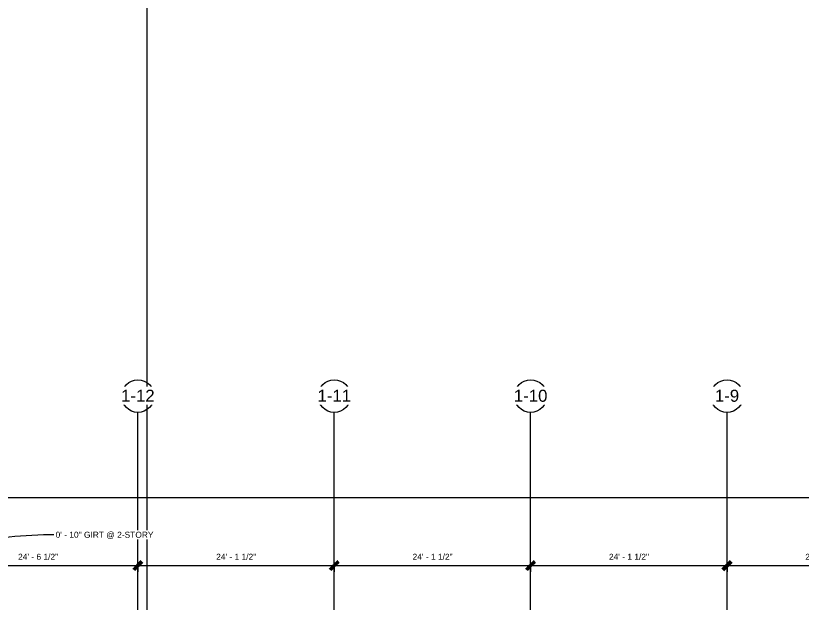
# Model space of a CAD drawing. Header units: inches. Extents: x 15537 to 31673, y -30778 to -16067.
# Drawn here: x 22906 to 24064, y -20830 to -19965 of the extents above; entities that cross this region are included whole.
import ezdxf

# ---------------------------------------------------------------- set-up
doc = ezdxf.new("R2010")
doc.units = ezdxf.units.IN
doc.header["$MEASUREMENT"] = 0
doc.linetypes.add('Grid Line 1_2_', pattern=[0.875, 0.5, -0.125, 0.125, -0.125])
for name, color, linetype, lineweight in [('A-ANNO-DIMS', 211, 'Continuous', 9), ('A-ANNO-DIMS-96', 211, 'Continuous', 9), ('EOP-PR', 4, 'Continuous', 9), ('S-GRID', 1, 'Continuous', 9), ('S-GRID-IDEN', 1, 'Continuous', 9)]:
    doc.layers.add(name, color=color, linetype=linetype, lineweight=lineweight)
doc.styles.add('Arial', font='arial.ttf', dxfattribs={"height": 17.703593})
doc.styles.add('Arial_1', font='arial.ttf', dxfattribs={"height": 8.851796})
doc.dimstyles.new('Linear_-_3_32__Arial', dxfattribs={"dimscale": 12, "dimtxt": 9, "dimasz": 1, "dimexe": 0.75, "dimexo": 0.5, "dimgap": 0.5, "dimtad": 1, "dimdec": 4, "dimrnd": 0.0625, "dimzin": 1, "dimdsep": 46, "dimlunit": 4, "dimtxsty": 'Arial_1', "dimblk1": 'OBLIQUE', "dimblk2": 'OBLIQUE', "dimsah": 1, "dimcen": 0.09, "dimdle": 0.75, "dimazin": 0, "dimtfac": 1, "dimtdec": 4, "dimtix": 1, "dimtmove": 1, "dimatfit": 3, "dimfxl": 1, "dimtvp": 1, "dimtfill": 1, "dimfrac": 2, "dimtolj": 1, "dimtzin": 0, "dimarcsym": 2})
doc.dimstyles.new('Linear_-_3_32__Arial_1', dxfattribs={"dimscale": 12, "dimtxt": 9, "dimasz": 1, "dimexe": 0.75, "dimexo": 0.5, "dimgap": 0.5, "dimtad": 1, "dimdec": 4, "dimrnd": 0.0625, "dimzin": 1, "dimdsep": 46, "dimlunit": 4, "dimtxsty": 'Arial_1', "dimblk1": 'OBLIQUE', "dimblk2": 'OBLIQUE', "dimsah": 1, "dimcen": 0.09, "dimdle": 0.75, "dimazin": 0, "dimtfac": 1, "dimtdec": 4, "dimtix": 1, "dimtmove": 0, "dimatfit": 3, "dimfxl": 1, "dimtvp": 1, "dimtfill": 1, "dimfrac": 2, "dimtolj": 1, "dimtzin": 0, "dimarcsym": 2})

# ---------------------------------------------------------------- blocks, each defined once
blk = doc.blocks.new('Grid - Grid Head - Circle-14747-First Floor Plan - Enlarged')
at = {"layer": 'S-GRID-IDEN'}
blk.add_circle((0, 0), 0.25, dxfattribs=at)
blk = doc.blocks.new('DIMBLOCK49-First Floor Plan - Enlarged')
at = {"layer": 'A-ANNO-DIMS-96', "lineweight": 50}
for p, q in [((22781.4, -20776), (22787.4, -20770)), ((22791.4, -20776), (22797.4, -20770)), ((22781.4, -20776), (22775.4, -20782)), ((22791.4, -20776), (22785.4, -20782))]:
    blk.add_line(p, q, dxfattribs=at)
at = {"layer": 'A-ANNO-DIMS-96'}
for p, q in [((22781.4, -20773.5), (22781.4, -20785)), ((22781.4, -20776), (22781.4, -20773.5)), ((22791.4, -20773.5), (22791.4, -20785)), ((22791.4, -20776), (22791.4, -20773.5)), ((22772.4, -20776), (22791.4, -20776))]:
    blk.add_line(p, q, dxfattribs=at)
blk.add_ellipse((22964.6, -20776), major_axis=(178.3, 0), ratio=0.255343, start_param=1.570796, end_param=3.141593, dxfattribs=at)
at = {"layer": 'A-ANNO-DIMS-96', "color": 0, "insert": (22964.6, -20726), "char_height": 8.852, "width": 172.135, "attachment_point": 1, "line_spacing_factor": 0.938532, "style": 'Arial_1', "bg_fill": 3, "box_fill_scale": 1.25, "bg_fill_color": 0, "bg_fill_transparency": 0}
blk.add_mtext('0\' - 10" GIRT @ 2-STORY', dxfattribs=at)
blk = doc.blocks.new('_Oblique')
at = {"color": 0, "linetype": 'ByBlock', "lineweight": -2}
blk.add_line((-0.5, -0.5), (0.5, 0.5), dxfattribs=at)
blk = doc.blocks.new('DIMBLOCK50-First Floor Plan - Enlarged')
at = {"layer": 'A-ANNO-DIMS-96', "lineweight": 50}
for p, q in [((22791.4, -20776), (22797.4, -20770)), ((23085.9, -20776), (23091.9, -20770)), ((22791.4, -20776), (22785.4, -20782)), ((23085.9, -20776), (23079.9, -20782))]:
    blk.add_line(p, q, dxfattribs=at)
at = {"layer": 'A-ANNO-DIMS-96'}
for p, q in [((22791.4, -20773.5), (22791.4, -20785)), ((22791.4, -20776), (22791.4, -20773.5)), ((23085.9, -20773.5), (23085.9, -20785)), ((23085.9, -20776), (23085.9, -20773.5)), ((22791.4, -20776), (23085.9, -20776))]:
    blk.add_line(p, q, dxfattribs=at)
at = {"layer": 'A-ANNO-DIMS-96', "color": 0, "insert": (22909.3, -20758.5), "char_height": 8.852, "width": 70.449, "attachment_point": 1, "line_spacing_factor": 0.938532, "style": 'Arial_1', "bg_fill": 3, "box_fill_scale": 1.25, "bg_fill_color": 0, "bg_fill_transparency": 0}
blk.add_mtext('24\' - 6 1/2"', dxfattribs=at)
blk = doc.blocks.new('DIMBLOCK51-First Floor Plan - Enlarged')
at = {"layer": 'A-ANNO-DIMS-96', "lineweight": 50}
for p, q in [((23085.9, -20776), (23091.9, -20770)), ((23375.4, -20776), (23381.4, -20770)), ((23085.9, -20776), (23079.9, -20782)), ((23375.4, -20776), (23369.4, -20782))]:
    blk.add_line(p, q, dxfattribs=at)
at = {"layer": 'A-ANNO-DIMS-96'}
for p, q in [((23085.9, -20773.5), (23085.9, -20785)), ((23085.9, -20776), (23085.9, -20773.5)), ((23375.4, -20773.5), (23375.4, -20785)), ((23375.4, -20776), (23375.4, -20773.5)), ((23085.9, -20776), (23375.4, -20776))]:
    blk.add_line(p, q, dxfattribs=at)
at = {"layer": 'A-ANNO-DIMS-96', "color": 0, "insert": (23201.3, -20758.5), "char_height": 8.852, "width": 70.449, "attachment_point": 1, "line_spacing_factor": 0.938532, "style": 'Arial_1', "bg_fill": 3, "box_fill_scale": 1.25, "bg_fill_color": 0, "bg_fill_transparency": 0}
blk.add_mtext('24\' - 1 1/2"', dxfattribs=at)
blk = doc.blocks.new('DIMBLOCK52-First Floor Plan - Enlarged')
at = {"layer": 'A-ANNO-DIMS-96', "lineweight": 50}
for p, q in [((23375.4, -20776), (23381.4, -20770)), ((23664.9, -20776), (23670.9, -20770)), ((23375.4, -20776), (23369.4, -20782)), ((23664.9, -20776), (23658.9, -20782))]:
    blk.add_line(p, q, dxfattribs=at)
at = {"layer": 'A-ANNO-DIMS-96'}
for p, q in [((23375.4, -20773.5), (23375.4, -20785)), ((23375.4, -20776), (23375.4, -20773.5)), ((23664.9, -20773.5), (23664.9, -20785)), ((23664.9, -20776), (23664.9, -20773.5)), ((23375.4, -20776), (23664.9, -20776))]:
    blk.add_line(p, q, dxfattribs=at)
at = {"layer": 'A-ANNO-DIMS-96', "color": 0, "insert": (23490.8, -20758.5), "char_height": 8.852, "width": 70.449, "attachment_point": 1, "line_spacing_factor": 0.938532, "style": 'Arial_1', "bg_fill": 3, "box_fill_scale": 1.25, "bg_fill_color": 0, "bg_fill_transparency": 0}
blk.add_mtext('24\' - 1 1/2"', dxfattribs=at)
blk = doc.blocks.new('DIMBLOCK53-First Floor Plan - Enlarged')
at = {"layer": 'A-ANNO-DIMS-96', "lineweight": 50}
for p, q in [((23664.9, -20776), (23670.9, -20770)), ((23954.4, -20776), (23960.4, -20770)), ((23664.9, -20776), (23658.9, -20782)), ((23954.4, -20776), (23948.4, -20782))]:
    blk.add_line(p, q, dxfattribs=at)
at = {"layer": 'A-ANNO-DIMS-96'}
for p, q in [((23664.9, -20773.5), (23664.9, -20785)), ((23664.9, -20776), (23664.9, -20773.5)), ((23954.4, -20773.5), (23954.4, -20785)), ((23954.4, -20776), (23954.4, -20773.5)), ((23664.9, -20776), (23954.4, -20776))]:
    blk.add_line(p, q, dxfattribs=at)
at = {"layer": 'A-ANNO-DIMS-96', "color": 0, "insert": (23780.3, -20758.5), "char_height": 8.852, "width": 70.449, "attachment_point": 1, "line_spacing_factor": 0.938532, "style": 'Arial_1', "bg_fill": 3, "box_fill_scale": 1.25, "bg_fill_color": 0, "bg_fill_transparency": 0}
blk.add_mtext('24\' - 1 1/2"', dxfattribs=at)
blk = doc.blocks.new('DIMBLOCK54-First Floor Plan - Enlarged')
at = {"layer": 'A-ANNO-DIMS-96', "lineweight": 50}
for p, q in [((23954.4, -20776), (23960.4, -20770)), ((24243.9, -20776), (24249.9, -20770)), ((23954.4, -20776), (23948.4, -20782)), ((24243.9, -20776), (24237.9, -20782))]:
    blk.add_line(p, q, dxfattribs=at)
at = {"layer": 'A-ANNO-DIMS-96'}
for p, q in [((23954.4, -20773.5), (23954.4, -20785)), ((23954.4, -20776), (23954.4, -20773.5)), ((24243.9, -20773.5), (24243.9, -20785)), ((24243.9, -20776), (24243.9, -20773.5)), ((23954.4, -20776), (24243.9, -20776))]:
    blk.add_line(p, q, dxfattribs=at)
at = {"layer": 'A-ANNO-DIMS-96', "color": 0, "insert": (24069.8, -20758.5), "char_height": 8.852, "width": 70.449, "attachment_point": 1, "line_spacing_factor": 0.938532, "style": 'Arial_1', "bg_fill": 3, "box_fill_scale": 1.25, "bg_fill_color": 0, "bg_fill_transparency": 0}
blk.add_mtext('24\' - 1 1/2"', dxfattribs=at)
blk = doc.blocks.new('DIMBLOCK64-First Floor Plan - Enlarged')
at = {"layer": 'A-ANNO-DIMS-96', "lineweight": 50}
for p, q in [((22781.4, -20675.4), (22787.4, -20669.4)), ((26281.4, -20675.4), (26287.4, -20669.4)), ((22781.4, -20675.4), (22775.4, -20681.4)), ((26281.4, -20675.4), (26275.4, -20681.4))]:
    blk.add_line(p, q, dxfattribs=at)
at = {"layer": 'A-ANNO-DIMS-96'}
for p, q in [((22772.4, -20675.4), (26290.4, -20675.4)), ((22781.4, -20672.9), (22781.4, -20684.4)), ((22781.4, -20675.4), (22781.4, -20672.9)), ((26281.4, -20672.9), (26281.4, -20684.4)), ((26281.4, -20675.4), (26281.4, -20672.9))]:
    blk.add_line(p, q, dxfattribs=at)
at = {"layer": 'A-ANNO-DIMS-96', "color": 0, "insert": (24508.9, -20657.9), "char_height": 8.85, "width": 54, "attachment_point": 1, "line_spacing_factor": 0.938532, "style": 'Arial_1', "bg_fill": 3, "box_fill_scale": 1.25, "bg_fill_color": 0, "bg_fill_transparency": 0}
blk.add_mtext('291\' - 8"', dxfattribs=at)

msp = doc.modelspace()

# ---------------------------------------------------------------- linework, layer by layer
at = {"layer": 'EOP-PR'}
msp.add_line((23099.23523, -19921.08555), (23099.23523, -20929.30281), dxfattribs=at)
at = {"layer": 'S-GRID', "linetype": 'Grid Line 1_2_'}
for p, q in [((23085.89023, -23095.79981), (23085.89023, -20550.05281)), ((23375.39023, -23095.79981), (23375.39023, -20550.05281)), ((23664.89023, -23095.79981), (23664.89023, -20550.05281)), ((23954.39023, -23095.79981), (23954.39023, -20550.05281))]:
    msp.add_line(p, q, dxfattribs=at)

# ---------------------------------------------------------------- block references
at = {"layer": 'S-GRID-IDEN', "xscale": 95.99999999999994, "yscale": 95.99999999999994, "zscale": 95.99999999999994}
for p in [(23085.89023, -20526.05281), (23375.39023, -20526.05281), (23664.89023, -20526.05281), (23954.39023, -20526.05281)]:
    msp.add_blockref('Grid - Grid Head - Circle-14747-First Floor Plan - Enlarged', p, dxfattribs=at)

# ---------------------------------------------------------------- next in the draw order: texts
at = {"layer": 'S-GRID-IDEN', "char_height": 17.703593, "attachment_point": 2, "line_spacing_factor": 0.938532, "style": 'Arial', "bg_fill": 3, "box_fill_scale": 1.25, "bg_fill_color": 0, "bg_fill_transparency": 0}
for s, insert, width in [('1-12', (23085.88561, -20516.61594), 58.968), ('1-11', (23375.38561, -20516.61594), 58.968), ('1-10', (23664.88561, -20516.61594), 58.968), ('1-9', (23954.38561, -20516.61594), 42.552)]:
    msp.add_mtext(s, dxfattribs=dict(at, insert=insert, width=width))

# ---------------------------------------------------------------- next in the draw order: dimensions: what is measured, and where the dimension line sits
at = {"layer": 'A-ANNO-DIMS'}
dim = msp.add_linear_dim(base=(26281.39023, -20675.36063), p1=(22781.39023, -20666.87535), p2=(26281.39023, -20666.87535), dimstyle='Linear_-_3_32__Arial_1', override={"dimpost": '<>', "dimfxl": 3500}, dxfattribs=at)
dim.commit()
dim.dimension.update_dxf_attribs({"geometry": 'DIMBLOCK64-First Floor Plan - Enlarged', "text_midpoint": (24531.39023, -20664.84115)})
dim = msp.add_linear_dim(base=(22791.39023, -20776.031), p1=(22781.39023, -20767.54572), p2=(22791.39023, -20767.54572), dimstyle='Linear_-_3_32__Arial', override={"dimpost": '<>GIRT @ 2-STORY', "dimfxl": 10}, dxfattribs=at)
dim.commit()
dim.dimension.update_dxf_attribs({"geometry": 'DIMBLOCK49-First Floor Plan - Enlarged', "text_midpoint": (23050.7143, -20731.85621), "dimtype": 160})

# ---------------------------------------------------------------- next in the draw order: dimensions: what is measured, and where the dimension line sits
dim = msp.add_linear_dim(base=(23085.89023, -20776.031), p1=(22791.39023, -20767.54572), p2=(23085.89023, -20767.54572), dimstyle='Linear_-_3_32__Arial_1', override={"dimpost": '<>', "dimfxl": 294.5}, dxfattribs=at)
dim.commit()
dim.dimension.update_dxf_attribs({"geometry": 'DIMBLOCK50-First Floor Plan - Enlarged', "text_midpoint": (22938.64023, -20765.45415)})

# ---------------------------------------------------------------- next in the draw order: dimensions: what is measured, and where the dimension line sits
dim = msp.add_linear_dim(base=(23375.39023, -20776.031), p1=(23085.89023, -20767.54572), p2=(23375.39023, -20767.54572), dimstyle='Linear_-_3_32__Arial_1', override={"dimpost": '<>', "dimfxl": 289.5}, dxfattribs=at)
dim.commit()
dim.dimension.update_dxf_attribs({"geometry": 'DIMBLOCK51-First Floor Plan - Enlarged', "text_midpoint": (23230.64023, -20765.45415)})

# ---------------------------------------------------------------- next in the draw order: dimensions: what is measured, and where the dimension line sits
dim = msp.add_linear_dim(base=(23664.89023, -20776.031), p1=(23375.39023, -20767.54572), p2=(23664.89023, -20767.54572), dimstyle='Linear_-_3_32__Arial_1', override={"dimpost": '<>', "dimfxl": 289.5}, dxfattribs=at)
dim.commit()
dim.dimension.update_dxf_attribs({"geometry": 'DIMBLOCK52-First Floor Plan - Enlarged', "text_midpoint": (23520.14023, -20765.45415)})

# ---------------------------------------------------------------- next in the draw order: dimensions: what is measured, and where the dimension line sits
dim = msp.add_linear_dim(base=(23954.39023, -20776.031), p1=(23664.89023, -20767.54572), p2=(23954.39023, -20767.54572), dimstyle='Linear_-_3_32__Arial_1', override={"dimpost": '<>', "dimfxl": 289.5}, dxfattribs=at)
dim.commit()
dim.dimension.update_dxf_attribs({"geometry": 'DIMBLOCK53-First Floor Plan - Enlarged', "text_midpoint": (23809.64023, -20765.45415)})

# ---------------------------------------------------------------- next in the draw order: dimensions: what is measured, and where the dimension line sits
dim = msp.add_linear_dim(base=(24243.89023, -20776.031), p1=(23954.39023, -20767.54572), p2=(24243.89023, -20767.54572), dimstyle='Linear_-_3_32__Arial_1', override={"dimpost": '<>', "dimfxl": 289.5}, dxfattribs=at)
dim.commit()
dim.dimension.update_dxf_attribs({"geometry": 'DIMBLOCK54-First Floor Plan - Enlarged', "text_midpoint": (24099.14023, -20765.45415)})

doc.saveas('drawing.dxf')
